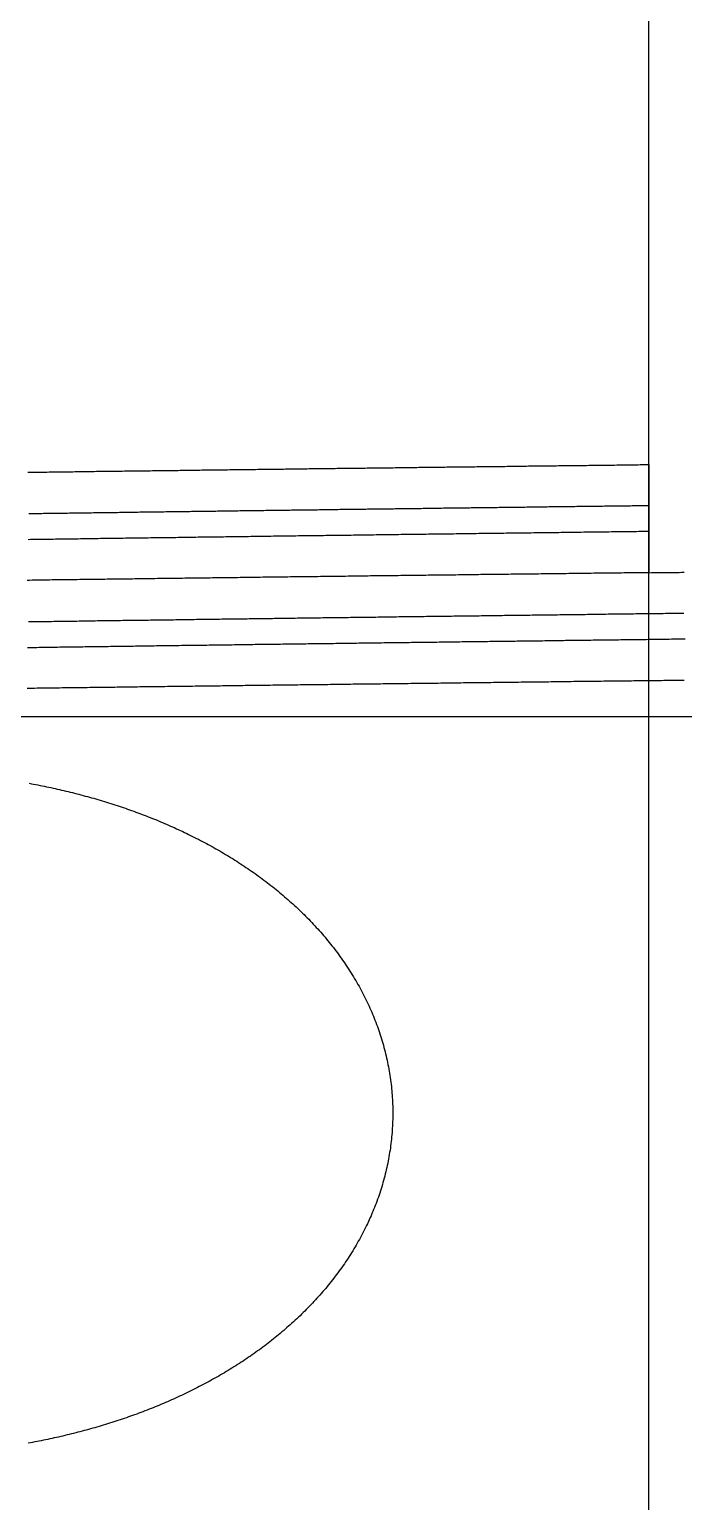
# Model space of a CAD drawing. Header units: millimetres. Extents: x 0 to 3800, y -67 to 2530.
# Drawn here: x 2325.7 to 2335.02, y 826.19 to 847.16 of the extents above; entities that cross this region are included whole.
import ezdxf
from ezdxf.lldxf.tags import DXFTag

# ---------------------------------------------------------------- set-up
doc = ezdxf.new("R2010")
doc.units = ezdxf.units.MM
doc.layers.add('내부선 및 부속', color=4, linetype='Continuous')
doc.layers.add('중심선', color=1, linetype='DASHED')
tags = doc.linetypes.add('DASHDOT', pattern=[70, 31, -13, 13, -13]).pattern_tags.tags
tags[10:11] = [DXFTag(74, 4), DXFTag(75, 0), DXFTag(340, '0'), DXFTag(46, 0.0), DXFTag(50, 0.0), DXFTag(44, 0.0), DXFTag(45, 0.0)]
tags[8:9] = [DXFTag(74, 4), DXFTag(75, 0), DXFTag(340, '0'), DXFTag(46, 0.0), DXFTag(50, 0.0), DXFTag(44, 0.0), DXFTag(45, 0.0)]
tags[6:7] = [DXFTag(74, 4), DXFTag(75, 0), DXFTag(340, '0'), DXFTag(46, 0.0), DXFTag(50, 0.0), DXFTag(44, 0.0), DXFTag(45, 0.0)]
tags[4:5] = [DXFTag(74, 4), DXFTag(75, 0), DXFTag(340, '0'), DXFTag(46, 0.0), DXFTag(50, 0.0), DXFTag(44, 0.0), DXFTag(45, 0.0)]
tags = doc.linetypes.add('DASHED', pattern=[25.72, 12.86, -12.86]).pattern_tags.tags
tags[6:7] = [DXFTag(74, 4), DXFTag(75, 0), DXFTag(340, '0'), DXFTag(46, 0.0), DXFTag(50, 0.0), DXFTag(44, 0.0), DXFTag(45, 0.0)]
tags[4:5] = [DXFTag(74, 4), DXFTag(75, 0), DXFTag(340, '0'), DXFTag(46, 0.0), DXFTag(50, 0.0), DXFTag(44, 0.0), DXFTag(45, 0.0)]

msp = doc.modelspace()

# ---------------------------------------------------------------- linework, layer by layer
at = {"layer": '내부선 및 부속', "linetype": 'Continuous'}
for p, q in [((2334.524, 840.962), (2334.524, 839.422)), ((2355.423, 837.369), (2313.625, 837.369))]:
    msp.add_line(p, q, dxfattribs=at)
at = {"layer": '내부선 및 부속', "linetype": 'Continuous', "flags": 128}
for points in [[(2325.678, 840.853), (2325.709, 840.853), (2325.739, 840.854), (2325.77, 840.854), (2325.8, 840.854), (2325.831, 840.855), (2325.862, 840.855), (2325.892, 840.856), (2325.923, 840.856), (2325.953, 840.856), (2325.984, 840.857), (2326.015, 840.857), (2326.045, 840.858), (2326.076, 840.858), (2326.106, 840.858), (2326.137, 840.859), (2326.168, 840.859), (2326.198, 840.86), (2326.229, 840.86), (2326.229, 840.86), (2326.259, 840.86), (2326.29, 840.861), (2326.321, 840.861), (2326.351, 840.862), (2326.382, 840.862), (2326.413, 840.862), (2326.443, 840.863), (2326.474, 840.863), (2326.504, 840.864), (2326.535, 840.864), (2326.566, 840.864), (2326.596, 840.865), (2326.627, 840.865), (2326.657, 840.866), (2326.688, 840.866), (2326.719, 840.866), (2326.749, 840.867), (2326.78, 840.867), (2326.81, 840.868), (2326.841, 840.868), (2326.872, 840.868), (2326.902, 840.869), (2326.933, 840.869), (2326.963, 840.87), (2326.994, 840.87), (2327.025, 840.87), (2327.055, 840.871), (2327.086, 840.871), (2327.117, 840.872), (2327.147, 840.872), (2327.178, 840.872), (2327.208, 840.873), (2327.239, 840.873), (2327.27, 840.873), (2327.3, 840.874), (2327.331, 840.874), (2327.361, 840.875), (2327.392, 840.875), (2327.423, 840.875), (2327.453, 840.876), (2327.484, 840.876), (2327.514, 840.877), (2327.545, 840.877), (2327.576, 840.877), (2327.606, 840.878), (2327.637, 840.878), (2327.667, 840.879), (2327.698, 840.879), (2327.729, 840.879), (2327.759, 840.88), (2327.79, 840.88), (2327.821, 840.88), (2327.851, 840.881), (2327.882, 840.881), (2327.912, 840.882), (2327.943, 840.882), (2327.974, 840.882), (2328.004, 840.883), (2328.035, 840.883), (2328.065, 840.884), (2328.096, 840.884), (2328.127, 840.884), (2328.157, 840.885), (2328.188, 840.885), (2328.218, 840.885), (2328.249, 840.886), (2328.28, 840.886), (2328.31, 840.887), (2328.341, 840.887), (2328.371, 840.887), (2328.402, 840.888), (2328.433, 840.888), (2328.463, 840.889), (2328.494, 840.889), (2328.524, 840.889), (2328.555, 840.89), (2328.586, 840.89), (2328.616, 840.89), (2328.647, 840.891), (2328.678, 840.891), (2328.708, 840.892), (2328.739, 840.892), (2328.769, 840.892), (2328.8, 840.893), (2328.831, 840.893), (2328.861, 840.894), (2328.892, 840.894), (2328.922, 840.894), (2328.953, 840.895), (2328.984, 840.895), (2329.014, 840.895), (2329.045, 840.896), (2329.075, 840.896), (2329.106, 840.897), (2329.137, 840.897), (2329.167, 840.897), (2329.198, 840.898), (2329.228, 840.898), (2329.259, 840.898), (2329.29, 840.899), (2329.29, 840.899), (2329.32, 840.899), (2329.351, 840.9), (2329.382, 840.9), (2329.412, 840.9), (2329.443, 840.901), (2329.473, 840.901), (2329.504, 840.901), (2329.535, 840.902), (2329.565, 840.902), (2329.596, 840.903), (2329.626, 840.903), (2329.657, 840.903), (2329.688, 840.904), (2329.718, 840.904), (2329.749, 840.904), (2329.779, 840.905), (2329.81, 840.905), (2329.841, 840.906), (2329.871, 840.906), (2329.902, 840.906), (2329.932, 840.907), (2329.963, 840.907), (2329.994, 840.907), (2330.024, 840.908), (2330.055, 840.908), (2330.086, 840.909), (2330.116, 840.909), (2330.147, 840.909), (2330.177, 840.91), (2330.208, 840.91), (2330.239, 840.91), (2330.269, 840.911), (2330.3, 840.911), (2330.33, 840.912), (2330.361, 840.912), (2330.392, 840.912), (2330.422, 840.913), (2330.453, 840.913), (2330.483, 840.913), (2330.514, 840.914), (2330.545, 840.914), (2330.575, 840.915), (2330.606, 840.915), (2330.636, 840.915), (2330.667, 840.916), (2330.698, 840.916), (2330.728, 840.916), (2330.759, 840.917), (2330.79, 840.917), (2330.82, 840.918), (2330.851, 840.918), (2330.881, 840.918), (2330.912, 840.919), (2330.943, 840.919), (2330.973, 840.919), (2331.004, 840.92), (2331.034, 840.92), (2331.065, 840.921), (2331.096, 840.921), (2331.126, 840.921), (2331.157, 840.922), (2331.187, 840.922), (2331.218, 840.922), (2331.249, 840.923), (2331.279, 840.923), (2331.31, 840.923), (2331.34, 840.924), (2331.371, 840.924), (2331.402, 840.925), (2331.432, 840.925), (2331.463, 840.925), (2331.494, 840.926), (2331.524, 840.926), (2331.555, 840.926), (2331.585, 840.927), (2331.616, 840.927), (2331.647, 840.928), (2331.677, 840.928), (2331.708, 840.928), (2331.738, 840.929), (2331.769, 840.929), (2331.8, 840.929), (2331.83, 840.93), (2331.861, 840.93), (2331.891, 840.93), (2331.922, 840.931), (2331.953, 840.931), (2331.983, 840.932), (2332.014, 840.932), (2332.044, 840.932), (2332.075, 840.933), (2332.106, 840.933), (2332.136, 840.933), (2332.167, 840.934), (2332.197, 840.934), (2332.228, 840.935), (2332.259, 840.935), (2332.289, 840.935), (2332.32, 840.936), (2332.351, 840.936), (2332.351, 840.936), (2332.381, 840.936), (2332.412, 840.937), (2332.442, 840.937), (2332.473, 840.937), (2332.504, 840.938), (2332.534, 840.938), (2332.565, 840.939), (2332.595, 840.939), (2332.626, 840.939), (2332.657, 840.94), (2332.687, 840.94), (2332.718, 840.94), (2332.748, 840.941), (2332.779, 840.941), (2332.81, 840.942), (2332.84, 840.942), (2332.871, 840.942), (2332.901, 840.943), (2332.932, 840.943), (2332.963, 840.943), (2332.993, 840.944), (2333.024, 840.944), (2333.055, 840.944), (2333.085, 840.945), (2333.116, 840.945), (2333.146, 840.946), (2333.177, 840.946), (2333.208, 840.946), (2333.238, 840.947), (2333.269, 840.947), (2333.299, 840.947), (2333.33, 840.948), (2333.361, 840.948), (2333.391, 840.948), (2333.422, 840.949), (2333.452, 840.949), (2333.483, 840.95), (2333.514, 840.95), (2333.544, 840.95), (2333.575, 840.951), (2333.605, 840.951), (2333.636, 840.951), (2333.667, 840.952), (2333.697, 840.952), (2333.728, 840.952), (2333.759, 840.953), (2333.789, 840.953), (2333.82, 840.954), (2333.85, 840.954), (2333.881, 840.954), (2333.912, 840.955), (2333.942, 840.955), (2333.973, 840.955), (2334.003, 840.956), (2334.034, 840.956), (2334.065, 840.957), (2334.095, 840.957), (2334.126, 840.957), (2334.156, 840.958), (2334.187, 840.958), (2334.218, 840.958), (2334.248, 840.959), (2334.279, 840.959), (2334.309, 840.959), (2334.34, 840.96), (2334.371, 840.96), (2334.401, 840.961), (2334.432, 840.961), (2334.463, 840.961), (2334.493, 840.962), (2334.524, 840.962), (2334.524, 840.962)], [(2334.524, 840.376), (2334.497, 840.375), (2334.471, 840.375), (2334.445, 840.375), (2334.418, 840.374), (2334.392, 840.374), (2334.366, 840.374), (2334.339, 840.373), (2334.313, 840.373), (2334.286, 840.373), (2334.26, 840.372), (2334.234, 840.372), (2334.207, 840.372), (2334.181, 840.371), (2334.155, 840.371), (2334.128, 840.371), (2334.102, 840.37), (2334.076, 840.37), (2334.049, 840.37), (2334.023, 840.369), (2333.997, 840.369), (2333.97, 840.369), (2333.944, 840.368), (2333.917, 840.368), (2333.891, 840.368), (2333.865, 840.367), (2333.838, 840.367), (2333.812, 840.367), (2333.786, 840.366), (2333.759, 840.366), (2333.733, 840.366), (2333.707, 840.365), (2333.68, 840.365), (2333.654, 840.365), (2333.627, 840.364), (2333.601, 840.364), (2333.575, 840.364), (2333.548, 840.363), (2333.522, 840.363), (2333.496, 840.363), (2333.469, 840.362), (2333.443, 840.362), (2333.417, 840.362), (2333.39, 840.361), (2333.364, 840.361), (2333.338, 840.361), (2333.311, 840.36), (2333.285, 840.36), (2333.258, 840.36), (2333.232, 840.359), (2333.206, 840.359), (2333.179, 840.359), (2333.153, 840.358), (2333.127, 840.358), (2333.1, 840.358), (2333.074, 840.357), (2333.048, 840.357), (2333.021, 840.357), (2332.995, 840.356), (2332.968, 840.356), (2332.942, 840.356), (2332.916, 840.355), (2332.889, 840.355), (2332.863, 840.355), (2332.837, 840.354), (2332.81, 840.354), (2332.784, 840.354), (2332.758, 840.353), (2332.731, 840.353), (2332.705, 840.353), (2332.679, 840.352), (2332.652, 840.352), (2332.626, 840.352), (2332.599, 840.351), (2332.573, 840.351), (2332.547, 840.351), (2332.52, 840.35), (2332.494, 840.35), (2332.468, 840.35), (2332.441, 840.349), (2332.415, 840.349), (2332.389, 840.349), (2332.362, 840.348), (2332.336, 840.348), (2332.309, 840.348), (2332.283, 840.347), (2332.257, 840.347), (2332.23, 840.347), (2332.204, 840.346), (2332.178, 840.346), (2332.151, 840.346), (2332.125, 840.345), (2332.099, 840.345), (2332.072, 840.345), (2332.046, 840.344), (2332.02, 840.344), (2331.993, 840.344), (2331.967, 840.343), (2331.94, 840.343), (2331.914, 840.343), (2331.888, 840.342), (2331.888, 840.342), (2331.861, 840.342), (2331.835, 840.342), (2331.809, 840.341), (2331.782, 840.341), (2331.756, 840.341), (2331.73, 840.34), (2331.703, 840.34), (2331.677, 840.34), (2331.65, 840.339), (2331.624, 840.339), (2331.598, 840.339), (2331.571, 840.338), (2331.545, 840.338), (2331.519, 840.338), (2331.492, 840.337), (2331.466, 840.337), (2331.44, 840.337), (2331.413, 840.336), (2331.387, 840.336), (2331.361, 840.335), (2331.334, 840.335), (2331.308, 840.335), (2331.281, 840.334), (2331.255, 840.334), (2331.229, 840.334), (2331.202, 840.333), (2331.176, 840.333), (2331.15, 840.333), (2331.123, 840.332), (2331.097, 840.332), (2331.071, 840.332), (2331.044, 840.331), (2331.018, 840.331), (2330.991, 840.331), (2330.965, 840.33), (2330.939, 840.33), (2330.912, 840.33), (2330.886, 840.329), (2330.86, 840.329), (2330.833, 840.329), (2330.807, 840.328), (2330.781, 840.328), (2330.754, 840.328), (2330.728, 840.327), (2330.702, 840.327), (2330.675, 840.327), (2330.649, 840.326), (2330.622, 840.326), (2330.596, 840.326), (2330.57, 840.325), (2330.543, 840.325), (2330.517, 840.325), (2330.491, 840.324), (2330.464, 840.324), (2330.438, 840.324), (2330.412, 840.323), (2330.385, 840.323), (2330.359, 840.323), (2330.332, 840.322), (2330.306, 840.322), (2330.28, 840.322), (2330.253, 840.321), (2330.227, 840.321), (2330.201, 840.321), (2330.174, 840.32), (2330.148, 840.32), (2330.122, 840.32), (2330.095, 840.319), (2330.069, 840.319), (2330.042, 840.318), (2330.016, 840.318), (2329.99, 840.318), (2329.963, 840.317), (2329.937, 840.317), (2329.911, 840.317), (2329.884, 840.316), (2329.858, 840.316), (2329.832, 840.316), (2329.805, 840.315), (2329.779, 840.315), (2329.753, 840.315), (2329.726, 840.314), (2329.7, 840.314), (2329.673, 840.314), (2329.647, 840.313), (2329.621, 840.313), (2329.594, 840.313), (2329.568, 840.312), (2329.542, 840.312), (2329.515, 840.312), (2329.489, 840.311), (2329.463, 840.311), (2329.436, 840.311), (2329.41, 840.31), (2329.383, 840.31), (2329.357, 840.31), (2329.331, 840.309), (2329.304, 840.309), (2329.278, 840.308), (2329.252, 840.308), (2329.252, 840.308), (2329.225, 840.308), (2329.199, 840.307), (2329.173, 840.307), (2329.146, 840.307), (2329.12, 840.306), (2329.094, 840.306), (2329.067, 840.306), (2329.041, 840.305), (2329.014, 840.305), (2328.988, 840.305), (2328.962, 840.304), (2328.935, 840.304), (2328.909, 840.304), (2328.883, 840.303), (2328.856, 840.303), (2328.83, 840.303), (2328.804, 840.302), (2328.777, 840.302), (2328.751, 840.302), (2328.724, 840.301), (2328.698, 840.301), (2328.672, 840.3), (2328.645, 840.3), (2328.619, 840.3), (2328.593, 840.299), (2328.566, 840.299), (2328.54, 840.299), (2328.514, 840.298), (2328.487, 840.298), (2328.461, 840.298), (2328.435, 840.297), (2328.408, 840.297), (2328.382, 840.297), (2328.355, 840.296), (2328.329, 840.296), (2328.303, 840.296), (2328.276, 840.295), (2328.25, 840.295), (2328.224, 840.294), (2328.197, 840.294), (2328.171, 840.294), (2328.145, 840.293), (2328.118, 840.293), (2328.092, 840.293), (2328.065, 840.292), (2328.039, 840.292), (2328.013, 840.292), (2327.986, 840.291), (2327.96, 840.291), (2327.934, 840.291), (2327.907, 840.29), (2327.881, 840.29), (2327.855, 840.29), (2327.828, 840.289), (2327.802, 840.289), (2327.776, 840.288), (2327.749, 840.288), (2327.723, 840.288), (2327.696, 840.287), (2327.67, 840.287), (2327.644, 840.287), (2327.617, 840.286), (2327.591, 840.286), (2327.565, 840.286), (2327.538, 840.285), (2327.512, 840.285), (2327.486, 840.285), (2327.459, 840.284), (2327.433, 840.284), (2327.406, 840.283), (2327.38, 840.283), (2327.354, 840.283), (2327.327, 840.282), (2327.301, 840.282), (2327.275, 840.282), (2327.248, 840.281), (2327.222, 840.281), (2327.196, 840.281), (2327.169, 840.28), (2327.143, 840.28), (2327.117, 840.279), (2327.09, 840.279), (2327.064, 840.279), (2327.037, 840.278), (2327.011, 840.278), (2326.985, 840.278), (2326.958, 840.277), (2326.932, 840.277), (2326.906, 840.277), (2326.879, 840.276), (2326.853, 840.276), (2326.827, 840.276), (2326.8, 840.275), (2326.774, 840.275), (2326.747, 840.274), (2326.721, 840.274), (2326.695, 840.274), (2326.668, 840.273), (2326.642, 840.273), (2326.616, 840.273), (2326.616, 840.273), (2326.589, 840.272), (2326.563, 840.272), (2326.537, 840.271), (2326.51, 840.271), (2326.484, 840.271), (2326.458, 840.27), (2326.431, 840.27), (2326.405, 840.27), (2326.378, 840.269), (2326.352, 840.269), (2326.326, 840.269), (2326.299, 840.268), (2326.273, 840.268), (2326.247, 840.267), (2326.22, 840.267), (2326.194, 840.267), (2326.168, 840.266), (2326.141, 840.266), (2326.115, 840.266), (2326.089, 840.265), (2326.062, 840.265), (2326.036, 840.264), (2326.009, 840.264), (2325.983, 840.264), (2325.957, 840.263), (2325.93, 840.263), (2325.904, 840.263), (2325.878, 840.262), (2325.851, 840.262), (2325.825, 840.262), (2325.799, 840.261), (2325.772, 840.261), (2325.746, 840.26), (2325.719, 840.26), (2325.693, 840.26)], [(2334.524, 840.008), (2334.488, 840.008), (2334.452, 840.008), (2334.417, 840.007), (2334.381, 840.007), (2334.345, 840.006), (2334.31, 840.006), (2334.274, 840.005), (2334.239, 840.005), (2334.203, 840.004), (2334.167, 840.004), (2334.132, 840.003), (2334.096, 840.003), (2334.06, 840.003), (2334.025, 840.002), (2333.989, 840.002), (2333.953, 840.001), (2333.918, 840.001), (2333.882, 840), (2333.846, 840), (2333.811, 839.999), (2333.775, 839.999), (2333.739, 839.999), (2333.704, 839.998), (2333.668, 839.998), (2333.633, 839.997), (2333.597, 839.997), (2333.561, 839.996), (2333.526, 839.996), (2333.49, 839.995), (2333.454, 839.995), (2333.419, 839.994), (2333.383, 839.994), (2333.347, 839.994), (2333.312, 839.993), (2333.276, 839.993), (2333.24, 839.992), (2333.205, 839.992), (2333.169, 839.991), (2333.133, 839.991), (2333.098, 839.99), (2333.062, 839.99), (2333.027, 839.989), (2332.991, 839.989), (2332.955, 839.989), (2332.92, 839.988), (2332.884, 839.988), (2332.848, 839.987), (2332.813, 839.987), (2332.777, 839.986), (2332.741, 839.986), (2332.706, 839.985), (2332.67, 839.985), (2332.634, 839.984), (2332.599, 839.984), (2332.563, 839.984), (2332.527, 839.983), (2332.492, 839.983), (2332.456, 839.982), (2332.42, 839.982), (2332.385, 839.981), (2332.349, 839.981), (2332.314, 839.98), (2332.278, 839.98), (2332.242, 839.98), (2332.207, 839.979), (2332.171, 839.979), (2332.135, 839.978), (2332.1, 839.978), (2332.064, 839.977), (2332.028, 839.977), (2331.993, 839.976), (2331.957, 839.976), (2331.921, 839.975), (2331.886, 839.975), (2331.85, 839.974), (2331.814, 839.974), (2331.779, 839.974), (2331.743, 839.973), (2331.708, 839.973), (2331.672, 839.972), (2331.636, 839.972), (2331.601, 839.971), (2331.565, 839.971), (2331.529, 839.97), (2331.494, 839.97), (2331.458, 839.969), (2331.422, 839.969), (2331.387, 839.969), (2331.351, 839.968), (2331.315, 839.968), (2331.28, 839.967), (2331.244, 839.967), (2331.208, 839.966), (2331.173, 839.966), (2331.137, 839.965), (2331.101, 839.965), (2331.066, 839.964), (2331.03, 839.964), (2330.995, 839.964), (2330.959, 839.963), (2330.959, 839.963), (2330.923, 839.963), (2330.888, 839.962), (2330.852, 839.962), (2330.816, 839.961), (2330.781, 839.961), (2330.745, 839.96), (2330.709, 839.96), (2330.674, 839.959), (2330.638, 839.959), (2330.602, 839.958), (2330.567, 839.958), (2330.531, 839.958), (2330.495, 839.957), (2330.46, 839.957), (2330.424, 839.956), (2330.389, 839.956), (2330.353, 839.955), (2330.317, 839.955), (2330.282, 839.954), (2330.246, 839.954), (2330.21, 839.953), (2330.175, 839.953), (2330.139, 839.952), (2330.103, 839.952), (2330.068, 839.952), (2330.032, 839.951), (2329.996, 839.951), (2329.961, 839.95), (2329.925, 839.95), (2329.889, 839.949), (2329.854, 839.949), (2329.818, 839.948), (2329.783, 839.948), (2329.747, 839.947), (2329.711, 839.947), (2329.676, 839.946), (2329.64, 839.946), (2329.604, 839.945), (2329.569, 839.945), (2329.533, 839.945), (2329.497, 839.944), (2329.462, 839.944), (2329.426, 839.943), (2329.39, 839.943), (2329.355, 839.942), (2329.319, 839.942), (2329.283, 839.941), (2329.248, 839.941), (2329.212, 839.94), (2329.176, 839.94), (2329.141, 839.939), (2329.105, 839.939), (2329.07, 839.938), (2329.034, 839.938), (2328.998, 839.938), (2328.963, 839.937), (2328.927, 839.937), (2328.891, 839.936), (2328.856, 839.936), (2328.82, 839.935), (2328.784, 839.935), (2328.749, 839.934), (2328.713, 839.934), (2328.677, 839.933), (2328.642, 839.933), (2328.606, 839.932), (2328.57, 839.932), (2328.535, 839.931), (2328.499, 839.931), (2328.464, 839.93), (2328.428, 839.93), (2328.392, 839.929), (2328.357, 839.929), (2328.321, 839.929), (2328.285, 839.928), (2328.25, 839.928), (2328.214, 839.927), (2328.178, 839.927), (2328.143, 839.926), (2328.107, 839.926), (2328.071, 839.925), (2328.036, 839.925), (2328, 839.924), (2327.964, 839.924), (2327.929, 839.923), (2327.893, 839.923), (2327.858, 839.922), (2327.822, 839.922), (2327.786, 839.921), (2327.751, 839.921), (2327.715, 839.92), (2327.679, 839.92), (2327.644, 839.919), (2327.608, 839.919), (2327.572, 839.918), (2327.537, 839.918), (2327.501, 839.917), (2327.465, 839.917), (2327.43, 839.917), (2327.394, 839.916), (2327.394, 839.916), (2327.358, 839.916), (2327.323, 839.915), (2327.287, 839.915), (2327.251, 839.914), (2327.216, 839.914), (2327.18, 839.913), (2327.145, 839.913), (2327.109, 839.912), (2327.073, 839.912), (2327.038, 839.911), (2327.002, 839.911), (2326.966, 839.91), (2326.931, 839.91), (2326.895, 839.909), (2326.859, 839.909), (2326.824, 839.908), (2326.788, 839.908), (2326.752, 839.907), (2326.717, 839.907), (2326.681, 839.906), (2326.645, 839.906), (2326.61, 839.905), (2326.574, 839.905), (2326.539, 839.904), (2326.503, 839.904), (2326.467, 839.903), (2326.432, 839.903), (2326.396, 839.902), (2326.36, 839.902), (2326.325, 839.901), (2326.289, 839.901), (2326.253, 839.9), (2326.218, 839.9), (2326.182, 839.899), (2326.146, 839.899), (2326.111, 839.898), (2326.075, 839.898), (2326.039, 839.897), (2326.004, 839.897), (2325.968, 839.896), (2325.933, 839.896), (2325.897, 839.895), (2325.861, 839.895), (2325.826, 839.894), (2325.79, 839.894), (2325.754, 839.893), (2325.719, 839.893), (2325.683, 839.892)], [(2334.524, 839.422), (2334.488, 839.422), (2334.452, 839.421), (2334.417, 839.421), (2334.381, 839.42), (2334.345, 839.42), (2334.31, 839.42), (2334.274, 839.419), (2334.238, 839.419), (2334.202, 839.418), (2334.167, 839.418), (2334.131, 839.417), (2334.095, 839.417), (2334.06, 839.417), (2334.024, 839.416), (2333.988, 839.416), (2333.952, 839.415), (2333.917, 839.415), (2333.881, 839.415), (2333.845, 839.414), (2333.81, 839.414), (2333.774, 839.413), (2333.738, 839.413), (2333.703, 839.412), (2333.667, 839.412), (2333.631, 839.412), (2333.595, 839.411), (2333.56, 839.411), (2333.524, 839.41), (2333.488, 839.41), (2333.453, 839.409), (2333.417, 839.409), (2333.381, 839.409), (2333.346, 839.408), (2333.31, 839.408), (2333.274, 839.407), (2333.238, 839.407), (2333.203, 839.406), (2333.167, 839.406), (2333.131, 839.406), (2333.096, 839.405), (2333.06, 839.405), (2333.024, 839.404), (2332.988, 839.404), (2332.953, 839.403), (2332.917, 839.403), (2332.881, 839.403), (2332.846, 839.402), (2332.81, 839.402), (2332.774, 839.401), (2332.739, 839.401), (2332.703, 839.4), (2332.667, 839.4), (2332.631, 839.4), (2332.596, 839.399), (2332.56, 839.399), (2332.524, 839.398), (2332.489, 839.398), (2332.453, 839.397), (2332.417, 839.397), (2332.381, 839.397), (2332.346, 839.396), (2332.31, 839.396), (2332.274, 839.395), (2332.239, 839.395), (2332.203, 839.394), (2332.167, 839.394), (2332.132, 839.394), (2332.096, 839.393), (2332.06, 839.393), (2332.024, 839.392), (2331.989, 839.392), (2331.953, 839.391), (2331.917, 839.391), (2331.882, 839.391), (2331.846, 839.39), (2331.81, 839.39), (2331.775, 839.389), (2331.739, 839.389), (2331.703, 839.388), (2331.667, 839.388), (2331.632, 839.388), (2331.596, 839.387), (2331.56, 839.387), (2331.525, 839.386), (2331.489, 839.386), (2331.453, 839.385), (2331.417, 839.385), (2331.382, 839.385), (2331.346, 839.384), (2331.31, 839.384), (2331.275, 839.383), (2331.239, 839.383), (2331.203, 839.382), (2331.168, 839.382), (2331.132, 839.382), (2331.096, 839.381), (2331.06, 839.381), (2331.025, 839.38), (2330.989, 839.38), (2330.953, 839.379), (2330.953, 839.379), (2330.918, 839.379), (2330.882, 839.378), (2330.846, 839.378), (2330.811, 839.378), (2330.775, 839.377), (2330.739, 839.377), (2330.703, 839.376), (2330.668, 839.376), (2330.632, 839.375), (2330.596, 839.375), (2330.561, 839.375), (2330.525, 839.374), (2330.489, 839.374), (2330.453, 839.373), (2330.418, 839.373), (2330.382, 839.372), (2330.346, 839.372), (2330.311, 839.372), (2330.275, 839.371), (2330.239, 839.371), (2330.204, 839.37), (2330.168, 839.37), (2330.132, 839.369), (2330.096, 839.369), (2330.061, 839.368), (2330.025, 839.368), (2329.989, 839.368), (2329.954, 839.367), (2329.918, 839.367), (2329.882, 839.366), (2329.846, 839.366), (2329.811, 839.365), (2329.775, 839.365), (2329.739, 839.365), (2329.704, 839.364), (2329.668, 839.364), (2329.632, 839.363), (2329.597, 839.363), (2329.561, 839.362), (2329.525, 839.362), (2329.489, 839.361), (2329.454, 839.361), (2329.418, 839.361), (2329.382, 839.36), (2329.347, 839.36), (2329.311, 839.359), (2329.275, 839.359), (2329.24, 839.358), (2329.204, 839.358), (2329.168, 839.358), (2329.132, 839.357), (2329.097, 839.357), (2329.061, 839.356), (2329.025, 839.356), (2328.99, 839.355), (2328.954, 839.355), (2328.918, 839.354), (2328.882, 839.354), (2328.847, 839.354), (2328.811, 839.353), (2328.775, 839.353), (2328.74, 839.352), (2328.704, 839.352), (2328.668, 839.351), (2328.633, 839.351), (2328.597, 839.35), (2328.561, 839.35), (2328.525, 839.35), (2328.49, 839.349), (2328.454, 839.349), (2328.418, 839.348), (2328.383, 839.348), (2328.347, 839.347), (2328.311, 839.347), (2328.276, 839.346), (2328.24, 839.346), (2328.204, 839.346), (2328.168, 839.345), (2328.133, 839.345), (2328.097, 839.344), (2328.061, 839.344), (2328.026, 839.343), (2327.99, 839.343), (2327.954, 839.342), (2327.918, 839.342), (2327.883, 839.341), (2327.847, 839.341), (2327.811, 839.341), (2327.776, 839.34), (2327.74, 839.34), (2327.704, 839.339), (2327.669, 839.339), (2327.633, 839.338), (2327.597, 839.338), (2327.561, 839.337), (2327.526, 839.337), (2327.49, 839.336), (2327.454, 839.336), (2327.419, 839.336), (2327.383, 839.335), (2327.383, 839.335), (2327.347, 839.335), (2327.312, 839.334), (2327.276, 839.334), (2327.24, 839.333), (2327.204, 839.333), (2327.169, 839.332), (2327.133, 839.332), (2327.097, 839.331), (2327.062, 839.331), (2327.026, 839.331), (2326.99, 839.33), (2326.954, 839.33), (2326.919, 839.329), (2326.883, 839.329), (2326.847, 839.328), (2326.812, 839.328), (2326.776, 839.327), (2326.74, 839.327), (2326.705, 839.326), (2326.669, 839.326), (2326.633, 839.326), (2326.597, 839.325), (2326.562, 839.325), (2326.526, 839.324), (2326.49, 839.324), (2326.455, 839.323), (2326.419, 839.323), (2326.383, 839.322), (2326.348, 839.322), (2326.312, 839.321), (2326.276, 839.321), (2326.24, 839.32), (2326.205, 839.32), (2326.169, 839.319), (2326.133, 839.319), (2326.098, 839.319), (2326.062, 839.318), (2326.026, 839.318), (2325.99, 839.317), (2325.955, 839.317), (2325.919, 839.316), (2325.883, 839.316), (2325.848, 839.315), (2325.812, 839.315), (2325.776, 839.314), (2325.741, 839.314), (2325.705, 839.313), (2325.669, 839.313)], [(2334.524, 839.422), (2334.559, 839.423), (2334.595, 839.423), (2334.631, 839.423), (2334.667, 839.424), (2334.702, 839.424), (2334.738, 839.425), (2334.774, 839.425), (2334.809, 839.426), (2334.845, 839.426), (2334.881, 839.426), (2334.916, 839.427), (2334.952, 839.427), (2334.988, 839.428), (2335.024, 839.428)], [(2335.022, 838.842), (2334.99, 838.842), (2334.957, 838.841), (2334.924, 838.841), (2334.891, 838.841), (2334.859, 838.84), (2334.826, 838.84), (2334.793, 838.839), (2334.76, 838.839), (2334.728, 838.838), (2334.695, 838.838), (2334.662, 838.838), (2334.629, 838.837), (2334.597, 838.837), (2334.564, 838.836), (2334.531, 838.836), (2334.498, 838.836), (2334.466, 838.835), (2334.433, 838.835), (2334.4, 838.834), (2334.367, 838.834), (2334.335, 838.834), (2334.302, 838.833), (2334.269, 838.833), (2334.237, 838.832), (2334.237, 838.832), (2334.204, 838.832), (2334.171, 838.831), (2334.138, 838.831), (2334.106, 838.831), (2334.073, 838.83), (2334.04, 838.83), (2334.007, 838.829), (2333.975, 838.829), (2333.942, 838.829), (2333.909, 838.828), (2333.876, 838.828), (2333.844, 838.827), (2333.811, 838.827), (2333.778, 838.826), (2333.745, 838.826), (2333.713, 838.826), (2333.68, 838.825), (2333.647, 838.825), (2333.614, 838.824), (2333.582, 838.824), (2333.549, 838.824), (2333.516, 838.823), (2333.483, 838.823), (2333.451, 838.822), (2333.418, 838.822), (2333.385, 838.821), (2333.353, 838.821), (2333.32, 838.821), (2333.287, 838.82), (2333.254, 838.82), (2333.222, 838.819), (2333.189, 838.819), (2333.156, 838.819), (2333.123, 838.818), (2333.091, 838.818), (2333.058, 838.817), (2333.025, 838.817), (2332.992, 838.816), (2332.96, 838.816), (2332.927, 838.816), (2332.894, 838.815), (2332.861, 838.815), (2332.829, 838.814), (2332.796, 838.814), (2332.763, 838.814), (2332.73, 838.813), (2332.698, 838.813), (2332.665, 838.812), (2332.632, 838.812), (2332.599, 838.812), (2332.567, 838.811), (2332.534, 838.811), (2332.501, 838.81), (2332.469, 838.81), (2332.436, 838.809), (2332.403, 838.809), (2332.37, 838.809), (2332.338, 838.808), (2332.305, 838.808), (2332.272, 838.807), (2332.239, 838.807), (2332.207, 838.806), (2332.174, 838.806), (2332.141, 838.806), (2332.108, 838.805), (2332.076, 838.805), (2332.043, 838.804), (2332.01, 838.804), (2331.977, 838.804), (2331.945, 838.803), (2331.912, 838.803), (2331.879, 838.802), (2331.846, 838.802), (2331.814, 838.801), (2331.781, 838.801), (2331.748, 838.801), (2331.715, 838.8), (2331.683, 838.8), (2331.65, 838.799), (2331.617, 838.799), (2331.585, 838.799), (2331.552, 838.798), (2331.519, 838.798), (2331.486, 838.797), (2331.454, 838.797), (2331.421, 838.796), (2331.388, 838.796), (2331.355, 838.796), (2331.323, 838.795), (2331.29, 838.795), (2331.257, 838.794), (2331.224, 838.794), (2331.192, 838.794), (2331.159, 838.793), (2331.126, 838.793), (2331.093, 838.792), (2331.061, 838.792), (2331.028, 838.791), (2330.995, 838.791), (2330.962, 838.791), (2330.962, 838.791), (2330.93, 838.79), (2330.897, 838.79), (2330.864, 838.789), (2330.832, 838.789), (2330.799, 838.788), (2330.766, 838.788), (2330.733, 838.788), (2330.701, 838.787), (2330.668, 838.787), (2330.635, 838.786), (2330.602, 838.786), (2330.57, 838.785), (2330.537, 838.785), (2330.504, 838.785), (2330.471, 838.784), (2330.439, 838.784), (2330.406, 838.783), (2330.373, 838.783), (2330.34, 838.783), (2330.308, 838.782), (2330.275, 838.782), (2330.242, 838.781), (2330.209, 838.781), (2330.177, 838.78), (2330.144, 838.78), (2330.111, 838.78), (2330.078, 838.779), (2330.046, 838.779), (2330.013, 838.778), (2329.98, 838.778), (2329.948, 838.777), (2329.915, 838.777), (2329.882, 838.777), (2329.849, 838.776), (2329.817, 838.776), (2329.784, 838.775), (2329.751, 838.775), (2329.718, 838.774), (2329.686, 838.774), (2329.653, 838.774), (2329.62, 838.773), (2329.587, 838.773), (2329.555, 838.772), (2329.522, 838.772), (2329.489, 838.771), (2329.456, 838.771), (2329.424, 838.771), (2329.391, 838.77), (2329.358, 838.77), (2329.325, 838.769), (2329.293, 838.769), (2329.26, 838.768), (2329.227, 838.768), (2329.194, 838.768), (2329.162, 838.767), (2329.129, 838.767), (2329.096, 838.766), (2329.064, 838.766), (2329.031, 838.765), (2328.998, 838.765), (2328.965, 838.765), (2328.933, 838.764), (2328.9, 838.764), (2328.867, 838.763), (2328.834, 838.763), (2328.802, 838.762), (2328.769, 838.762), (2328.736, 838.761), (2328.703, 838.761), (2328.671, 838.761), (2328.638, 838.76), (2328.605, 838.76), (2328.572, 838.759), (2328.54, 838.759), (2328.507, 838.758), (2328.474, 838.758), (2328.441, 838.758), (2328.409, 838.757), (2328.376, 838.757), (2328.343, 838.756), (2328.311, 838.756), (2328.278, 838.755), (2328.245, 838.755), (2328.212, 838.755), (2328.18, 838.754), (2328.147, 838.754), (2328.114, 838.753), (2328.081, 838.753), (2328.049, 838.752), (2328.016, 838.752), (2327.983, 838.751), (2327.95, 838.751), (2327.918, 838.751), (2327.885, 838.75), (2327.852, 838.75), (2327.819, 838.749), (2327.787, 838.749), (2327.754, 838.748), (2327.721, 838.748), (2327.688, 838.747), (2327.688, 838.747), (2327.656, 838.747), (2327.623, 838.747), (2327.59, 838.746), (2327.557, 838.746), (2327.525, 838.745), (2327.492, 838.745), (2327.459, 838.744), (2327.427, 838.744), (2327.394, 838.743), (2327.361, 838.743), (2327.328, 838.743), (2327.296, 838.742), (2327.263, 838.742), (2327.23, 838.741), (2327.197, 838.741), (2327.165, 838.74), (2327.132, 838.74), (2327.099, 838.739), (2327.066, 838.739), (2327.034, 838.739), (2327.001, 838.738), (2326.968, 838.738), (2326.935, 838.737), (2326.903, 838.737), (2326.87, 838.736), (2326.837, 838.736), (2326.804, 838.735), (2326.772, 838.735), (2326.739, 838.734), (2326.706, 838.734), (2326.674, 838.734), (2326.641, 838.733), (2326.608, 838.733), (2326.575, 838.732), (2326.543, 838.732), (2326.51, 838.731), (2326.477, 838.731), (2326.444, 838.73), (2326.412, 838.73), (2326.379, 838.729), (2326.346, 838.729), (2326.313, 838.729), (2326.281, 838.728), (2326.248, 838.728), (2326.215, 838.727), (2326.182, 838.727), (2326.15, 838.726), (2326.117, 838.726), (2326.084, 838.725), (2326.051, 838.725), (2326.019, 838.724), (2325.986, 838.724), (2325.953, 838.724), (2325.92, 838.723), (2325.888, 838.723), (2325.855, 838.722), (2325.822, 838.722), (2325.79, 838.721), (2325.757, 838.721), (2325.724, 838.72), (2325.691, 838.72)], [(2335.04, 838.475), (2335.007, 838.475), (2334.975, 838.474), (2334.942, 838.474), (2334.909, 838.474), (2334.876, 838.473), (2334.844, 838.473), (2334.811, 838.472), (2334.778, 838.472), (2334.745, 838.471), (2334.713, 838.471), (2334.68, 838.471), (2334.647, 838.47), (2334.614, 838.47), (2334.582, 838.469), (2334.549, 838.469), (2334.516, 838.469), (2334.484, 838.468), (2334.451, 838.468), (2334.418, 838.467), (2334.385, 838.467), (2334.353, 838.466), (2334.32, 838.466), (2334.287, 838.466), (2334.254, 838.465), (2334.254, 838.465), (2334.222, 838.465), (2334.189, 838.464), (2334.156, 838.464), (2334.123, 838.464), (2334.091, 838.463), (2334.058, 838.463), (2334.025, 838.462), (2333.992, 838.462), (2333.96, 838.461), (2333.927, 838.461), (2333.894, 838.461), (2333.861, 838.46), (2333.829, 838.46), (2333.796, 838.459), (2333.763, 838.459), (2333.73, 838.459), (2333.698, 838.458), (2333.665, 838.458), (2333.632, 838.457), (2333.6, 838.457), (2333.567, 838.457), (2333.534, 838.456), (2333.501, 838.456), (2333.469, 838.455), (2333.436, 838.455), (2333.403, 838.454), (2333.37, 838.454), (2333.338, 838.454), (2333.305, 838.453), (2333.272, 838.453), (2333.239, 838.452), (2333.207, 838.452), (2333.174, 838.452), (2333.141, 838.451), (2333.108, 838.451), (2333.076, 838.45), (2333.043, 838.45), (2333.01, 838.449), (2332.977, 838.449), (2332.945, 838.449), (2332.912, 838.448), (2332.879, 838.448), (2332.846, 838.447), (2332.814, 838.447), (2332.781, 838.447), (2332.748, 838.446), (2332.716, 838.446), (2332.683, 838.445), (2332.65, 838.445), (2332.617, 838.444), (2332.585, 838.444), (2332.552, 838.444), (2332.519, 838.443), (2332.486, 838.443), (2332.454, 838.442), (2332.421, 838.442), (2332.388, 838.442), (2332.355, 838.441), (2332.323, 838.441), (2332.29, 838.44), (2332.257, 838.44), (2332.224, 838.439), (2332.192, 838.439), (2332.159, 838.439), (2332.126, 838.438), (2332.093, 838.438), (2332.061, 838.437), (2332.028, 838.437), (2331.995, 838.437), (2331.962, 838.436), (2331.93, 838.436), (2331.897, 838.435), (2331.864, 838.435), (2331.832, 838.434), (2331.799, 838.434), (2331.766, 838.434), (2331.733, 838.433), (2331.701, 838.433), (2331.668, 838.432), (2331.635, 838.432), (2331.602, 838.432), (2331.57, 838.431), (2331.537, 838.431), (2331.504, 838.43), (2331.471, 838.43), (2331.439, 838.429), (2331.406, 838.429), (2331.373, 838.429), (2331.34, 838.428), (2331.308, 838.428), (2331.275, 838.427), (2331.242, 838.427), (2331.209, 838.426), (2331.177, 838.426), (2331.144, 838.426), (2331.111, 838.425), (2331.079, 838.425), (2331.046, 838.424), (2331.013, 838.424), (2330.98, 838.424), (2330.98, 838.424), (2330.948, 838.423), (2330.915, 838.423), (2330.882, 838.422), (2330.849, 838.422), (2330.817, 838.421), (2330.784, 838.421), (2330.751, 838.421), (2330.718, 838.42), (2330.686, 838.42), (2330.653, 838.419), (2330.62, 838.419), (2330.587, 838.418), (2330.555, 838.418), (2330.522, 838.418), (2330.489, 838.417), (2330.456, 838.417), (2330.424, 838.416), (2330.391, 838.416), (2330.358, 838.415), (2330.325, 838.415), (2330.293, 838.415), (2330.26, 838.414), (2330.227, 838.414), (2330.195, 838.413), (2330.162, 838.413), (2330.129, 838.413), (2330.096, 838.412), (2330.064, 838.412), (2330.031, 838.411), (2329.998, 838.411), (2329.965, 838.41), (2329.933, 838.41), (2329.9, 838.41), (2329.867, 838.409), (2329.834, 838.409), (2329.802, 838.408), (2329.769, 838.408), (2329.736, 838.407), (2329.703, 838.407), (2329.671, 838.407), (2329.638, 838.406), (2329.605, 838.406), (2329.572, 838.405), (2329.54, 838.405), (2329.507, 838.404), (2329.474, 838.404), (2329.441, 838.404), (2329.409, 838.403), (2329.376, 838.403), (2329.343, 838.402), (2329.311, 838.402), (2329.278, 838.401), (2329.245, 838.401), (2329.212, 838.401), (2329.18, 838.4), (2329.147, 838.4), (2329.114, 838.399), (2329.081, 838.399), (2329.049, 838.398), (2329.016, 838.398), (2328.983, 838.397), (2328.95, 838.397), (2328.918, 838.397), (2328.885, 838.396), (2328.852, 838.396), (2328.819, 838.395), (2328.787, 838.395), (2328.754, 838.394), (2328.721, 838.394), (2328.688, 838.394), (2328.656, 838.393), (2328.623, 838.393), (2328.59, 838.392), (2328.557, 838.392), (2328.525, 838.391), (2328.492, 838.391), (2328.459, 838.391), (2328.427, 838.39), (2328.394, 838.39), (2328.361, 838.389), (2328.328, 838.389), (2328.296, 838.388), (2328.263, 838.388), (2328.23, 838.387), (2328.197, 838.387), (2328.165, 838.387), (2328.132, 838.386), (2328.099, 838.386), (2328.066, 838.385), (2328.034, 838.385), (2328.001, 838.384), (2327.968, 838.384), (2327.935, 838.384), (2327.903, 838.383), (2327.87, 838.383), (2327.837, 838.382), (2327.804, 838.382), (2327.772, 838.381), (2327.739, 838.381), (2327.706, 838.38), (2327.706, 838.38), (2327.674, 838.38), (2327.641, 838.38), (2327.608, 838.379), (2327.575, 838.379), (2327.543, 838.378), (2327.51, 838.378), (2327.477, 838.377), (2327.444, 838.377), (2327.412, 838.376), (2327.379, 838.376), (2327.346, 838.376), (2327.313, 838.375), (2327.281, 838.375), (2327.248, 838.374), (2327.215, 838.374), (2327.182, 838.373), (2327.15, 838.373), (2327.117, 838.372), (2327.084, 838.372), (2327.051, 838.372), (2327.019, 838.371), (2326.986, 838.371), (2326.953, 838.37), (2326.92, 838.37), (2326.888, 838.369), (2326.855, 838.369), (2326.822, 838.368), (2326.79, 838.368), (2326.757, 838.367), (2326.724, 838.367), (2326.691, 838.367), (2326.659, 838.366), (2326.626, 838.366), (2326.593, 838.365), (2326.56, 838.365), (2326.528, 838.364), (2326.495, 838.364), (2326.462, 838.363), (2326.429, 838.363), (2326.397, 838.362), (2326.364, 838.362), (2326.331, 838.362), (2326.298, 838.361), (2326.266, 838.361), (2326.233, 838.36), (2326.2, 838.36), (2326.167, 838.359), (2326.135, 838.359), (2326.102, 838.358), (2326.069, 838.358), (2326.037, 838.357), (2326.004, 838.357), (2325.971, 838.356), (2325.938, 838.356), (2325.906, 838.356), (2325.873, 838.355), (2325.84, 838.355), (2325.807, 838.354), (2325.775, 838.354), (2325.742, 838.353), (2325.709, 838.353), (2325.676, 838.352)], [(2334.524, 837.882), (2334.488, 837.882), (2334.452, 837.882), (2334.417, 837.881), (2334.381, 837.881), (2334.345, 837.88), (2334.31, 837.88), (2334.274, 837.879), (2334.238, 837.879), (2334.202, 837.879), (2334.167, 837.878), (2334.131, 837.878), (2334.095, 837.877), (2334.06, 837.877), (2334.024, 837.876), (2333.988, 837.876), (2333.952, 837.876), (2333.917, 837.875), (2333.881, 837.875), (2333.845, 837.874), (2333.81, 837.874), (2333.774, 837.873), (2333.738, 837.873), (2333.703, 837.873), (2333.667, 837.872), (2333.631, 837.872), (2333.595, 837.871), (2333.56, 837.871), (2333.524, 837.87), (2333.488, 837.87), (2333.453, 837.87), (2333.417, 837.869), (2333.381, 837.869), (2333.345, 837.868), (2333.31, 837.868), (2333.274, 837.867), (2333.238, 837.867), (2333.203, 837.867), (2333.167, 837.866), (2333.131, 837.866), (2333.096, 837.865), (2333.06, 837.865), (2333.024, 837.864), (2332.988, 837.864), (2332.953, 837.864), (2332.917, 837.863), (2332.881, 837.863), (2332.846, 837.862), (2332.81, 837.862), (2332.774, 837.861), (2332.739, 837.861), (2332.703, 837.861), (2332.667, 837.86), (2332.631, 837.86), (2332.596, 837.859), (2332.56, 837.859), (2332.524, 837.858), (2332.489, 837.858), (2332.453, 837.858), (2332.417, 837.857), (2332.381, 837.857), (2332.346, 837.856), (2332.31, 837.856), (2332.274, 837.855), (2332.239, 837.855), (2332.203, 837.855), (2332.167, 837.854), (2332.132, 837.854), (2332.096, 837.853), (2332.06, 837.853), (2332.024, 837.852), (2331.989, 837.852), (2331.953, 837.852), (2331.917, 837.851), (2331.882, 837.851), (2331.846, 837.85), (2331.81, 837.85), (2331.775, 837.849), (2331.739, 837.849), (2331.703, 837.849), (2331.667, 837.848), (2331.632, 837.848), (2331.596, 837.847), (2331.56, 837.847), (2331.525, 837.846), (2331.489, 837.846), (2331.453, 837.846), (2331.417, 837.845), (2331.382, 837.845), (2331.346, 837.844), (2331.31, 837.844), (2331.275, 837.843), (2331.239, 837.843), (2331.203, 837.843), (2331.168, 837.842), (2331.132, 837.842), (2331.096, 837.841), (2331.06, 837.841), (2331.025, 837.84), (2330.989, 837.84), (2330.953, 837.84), (2330.953, 837.84), (2330.918, 837.839), (2330.882, 837.839), (2330.846, 837.838), (2330.811, 837.838), (2330.775, 837.837), (2330.739, 837.837), (2330.703, 837.836), (2330.668, 837.836), (2330.632, 837.836), (2330.596, 837.835), (2330.561, 837.835), (2330.525, 837.834), (2330.489, 837.834), (2330.453, 837.833), (2330.418, 837.833), (2330.382, 837.833), (2330.346, 837.832), (2330.311, 837.832), (2330.275, 837.831), (2330.239, 837.831), (2330.204, 837.83), (2330.168, 837.83), (2330.132, 837.83), (2330.096, 837.829), (2330.061, 837.829), (2330.025, 837.828), (2329.989, 837.828), (2329.954, 837.827), (2329.918, 837.827), (2329.882, 837.826), (2329.846, 837.826), (2329.811, 837.826), (2329.775, 837.825), (2329.739, 837.825), (2329.704, 837.824), (2329.668, 837.824), (2329.632, 837.823), (2329.597, 837.823), (2329.561, 837.823), (2329.525, 837.822), (2329.489, 837.822), (2329.454, 837.821), (2329.418, 837.821), (2329.382, 837.82), (2329.347, 837.82), (2329.311, 837.819), (2329.275, 837.819), (2329.24, 837.819), (2329.204, 837.818), (2329.168, 837.818), (2329.132, 837.817), (2329.097, 837.817), (2329.061, 837.816), (2329.025, 837.816), (2328.99, 837.815), (2328.954, 837.815), (2328.918, 837.815), (2328.882, 837.814), (2328.847, 837.814), (2328.811, 837.813), (2328.775, 837.813), (2328.74, 837.812), (2328.704, 837.812), (2328.668, 837.811), (2328.633, 837.811), (2328.597, 837.811), (2328.561, 837.81), (2328.525, 837.81), (2328.49, 837.809), (2328.454, 837.809), (2328.418, 837.808), (2328.383, 837.808), (2328.347, 837.807), (2328.311, 837.807), (2328.276, 837.807), (2328.24, 837.806), (2328.204, 837.806), (2328.168, 837.805), (2328.133, 837.805), (2328.097, 837.804), (2328.061, 837.804), (2328.026, 837.803), (2327.99, 837.803), (2327.954, 837.803), (2327.918, 837.802), (2327.883, 837.802), (2327.847, 837.801), (2327.811, 837.801), (2327.776, 837.8), (2327.74, 837.8), (2327.704, 837.799), (2327.669, 837.799), (2327.633, 837.798), (2327.597, 837.798), (2327.561, 837.798), (2327.526, 837.797), (2327.49, 837.797), (2327.454, 837.796), (2327.419, 837.796), (2327.383, 837.795), (2327.383, 837.795), (2327.347, 837.795), (2327.312, 837.794), (2327.276, 837.794), (2327.24, 837.793), (2327.204, 837.793), (2327.169, 837.793), (2327.133, 837.792), (2327.097, 837.792), (2327.062, 837.791), (2327.026, 837.791), (2326.99, 837.79), (2326.954, 837.79), (2326.919, 837.789), (2326.883, 837.789), (2326.847, 837.788), (2326.812, 837.788), (2326.776, 837.788), (2326.74, 837.787), (2326.705, 837.787), (2326.669, 837.786), (2326.633, 837.786), (2326.597, 837.785), (2326.562, 837.785), (2326.526, 837.784), (2326.49, 837.784), (2326.455, 837.783), (2326.419, 837.783), (2326.383, 837.782), (2326.348, 837.782), (2326.312, 837.782), (2326.276, 837.781), (2326.24, 837.781), (2326.205, 837.78), (2326.169, 837.78), (2326.133, 837.779), (2326.098, 837.779), (2326.062, 837.778), (2326.026, 837.778), (2325.99, 837.777), (2325.955, 837.777), (2325.919, 837.776), (2325.883, 837.776), (2325.848, 837.775), (2325.812, 837.775), (2325.776, 837.774), (2325.741, 837.774), (2325.705, 837.774), (2325.669, 837.773)], [(2335.024, 837.888), (2334.988, 837.888), (2334.952, 837.887), (2334.916, 837.887), (2334.881, 837.887), (2334.845, 837.886), (2334.809, 837.886), (2334.774, 837.885), (2334.738, 837.885), (2334.702, 837.884), (2334.667, 837.884), (2334.631, 837.884), (2334.595, 837.883), (2334.559, 837.883), (2334.524, 837.882), (2334.524, 837.882)], [(2325.7, 836.422), (2325.731, 836.416), (2325.762, 836.41), (2325.792, 836.404), (2325.823, 836.398), (2325.854, 836.392), (2325.885, 836.386), (2325.916, 836.38), (2325.947, 836.373), (2325.977, 836.367), (2326.008, 836.36), (2326.039, 836.354), (2326.07, 836.347), (2326.1, 836.34), (2326.131, 836.333), (2326.162, 836.326), (2326.192, 836.319), (2326.223, 836.311), (2326.254, 836.304), (2326.284, 836.297), (2326.315, 836.289), (2326.345, 836.281), (2326.376, 836.273), (2326.406, 836.266), (2326.437, 836.258), (2326.467, 836.25), (2326.498, 836.241), (2326.528, 836.233), (2326.558, 836.225), (2326.589, 836.216), (2326.619, 836.208), (2326.649, 836.199), (2326.679, 836.19), (2326.71, 836.181), (2326.74, 836.172), (2326.77, 836.163), (2326.8, 836.154), (2326.83, 836.144), (2326.86, 836.135), (2326.89, 836.125), (2326.92, 836.116), (2326.95, 836.106), (2326.98, 836.096), (2327.01, 836.086), (2327.04, 836.076), (2327.069, 836.066), (2327.099, 836.055), (2327.129, 836.045), (2327.158, 836.035), (2327.188, 836.024), (2327.218, 836.013), (2327.247, 836.002), (2327.277, 835.991), (2327.306, 835.98), (2327.335, 835.969), (2327.365, 835.958), (2327.394, 835.946), (2327.423, 835.935), (2327.453, 835.923), (2327.482, 835.911), (2327.511, 835.9), (2327.54, 835.888), (2327.569, 835.875), (2327.598, 835.863), (2327.627, 835.851), (2327.656, 835.839), (2327.685, 835.826), (2327.713, 835.813), (2327.742, 835.801), (2327.771, 835.788), (2327.799, 835.775), (2327.828, 835.761), (2327.856, 835.748), (2327.885, 835.735), (2327.913, 835.721), (2327.942, 835.708), (2327.97, 835.694), (2327.998, 835.68), (2328.026, 835.666), (2328.054, 835.652), (2328.082, 835.638), (2328.11, 835.624), (2328.138, 835.609), (2328.166, 835.595), (2328.194, 835.58), (2328.222, 835.565), (2328.249, 835.55), (2328.277, 835.535), (2328.304, 835.52), (2328.332, 835.505), (2328.359, 835.489), (2328.386, 835.474), (2328.414, 835.458), (2328.441, 835.442), (2328.441, 835.442), (2328.468, 835.426), (2328.495, 835.41), (2328.522, 835.394), (2328.548, 835.378), (2328.575, 835.362), (2328.602, 835.345), (2328.628, 835.328), (2328.655, 835.311), (2328.681, 835.295), (2328.708, 835.277), (2328.734, 835.26), (2328.76, 835.243), (2328.786, 835.225), (2328.812, 835.208), (2328.838, 835.19), (2328.864, 835.172), (2328.89, 835.154), (2328.915, 835.136), (2328.941, 835.118), (2328.966, 835.1), (2328.992, 835.081), (2329.017, 835.062), (2329.042, 835.044), (2329.067, 835.025), (2329.092, 835.006), (2329.117, 834.986), (2329.142, 834.967), (2329.167, 834.948), (2329.191, 834.928), (2329.216, 834.908), (2329.24, 834.888), (2329.264, 834.868), (2329.288, 834.848), (2329.312, 834.828), (2329.336, 834.807), (2329.36, 834.787), (2329.384, 834.766), (2329.407, 834.745), (2329.431, 834.724), (2329.454, 834.703), (2329.477, 834.682), (2329.5, 834.661), (2329.523, 834.639), (2329.546, 834.618), (2329.569, 834.596), (2329.591, 834.574), (2329.614, 834.552), (2329.636, 834.53), (2329.658, 834.507), (2329.68, 834.485), (2329.702, 834.462), (2329.723, 834.439), (2329.745, 834.416), (2329.766, 834.393), (2329.788, 834.37), (2329.809, 834.347), (2329.83, 834.323), (2329.851, 834.3), (2329.871, 834.276), (2329.892, 834.252), (2329.912, 834.228), (2329.932, 834.204), (2329.952, 834.179), (2329.972, 834.155), (2329.992, 834.13), (2330.011, 834.106), (2330.031, 834.081), (2330.05, 834.056), (2330.069, 834.031), (2330.088, 834.005), (2330.107, 833.98), (2330.125, 833.955), (2330.143, 833.929), (2330.162, 833.903), (2330.18, 833.877), (2330.197, 833.851), (2330.215, 833.825), (2330.232, 833.799), (2330.25, 833.772), (2330.267, 833.746), (2330.283, 833.719), (2330.3, 833.693), (2330.316, 833.666), (2330.333, 833.639), (2330.349, 833.612), (2330.365, 833.585), (2330.38, 833.557), (2330.396, 833.53), (2330.411, 833.502), (2330.426, 833.475), (2330.44, 833.447), (2330.455, 833.419), (2330.469, 833.391), (2330.483, 833.363), (2330.497, 833.335), (2330.511, 833.306), (2330.524, 833.278), (2330.538, 833.249), (2330.551, 833.221), (2330.563, 833.192), (2330.563, 833.192), (2330.576, 833.163), (2330.588, 833.134), (2330.6, 833.105), (2330.612, 833.076), (2330.623, 833.047), (2330.635, 833.018), (2330.646, 832.988), (2330.657, 832.959), (2330.667, 832.929), (2330.678, 832.9), (2330.688, 832.87), (2330.698, 832.84), (2330.707, 832.81), (2330.717, 832.78), (2330.726, 832.75), (2330.734, 832.72), (2330.743, 832.69), (2330.751, 832.659), (2330.759, 832.629), (2330.767, 832.599), (2330.775, 832.568), (2330.782, 832.538), (2330.789, 832.507), (2330.796, 832.476), (2330.802, 832.446), (2330.808, 832.415), (2330.814, 832.384), (2330.82, 832.353), (2330.826, 832.322), (2330.831, 832.291), (2330.836, 832.26), (2330.84, 832.229), (2330.845, 832.198), (2330.849, 832.167), (2330.852, 832.136), (2330.856, 832.104), (2330.859, 832.073), (2330.862, 832.042), (2330.865, 832.011), (2330.867, 831.979), (2330.869, 831.948), (2330.871, 831.917), (2330.873, 831.885), (2330.874, 831.854), (2330.875, 831.822), (2330.876, 831.791), (2330.876, 831.76), (2330.877, 831.728), (2330.876, 831.697), (2330.876, 831.665), (2330.875, 831.634), (2330.874, 831.603), (2330.873, 831.571), (2330.872, 831.54), (2330.87, 831.508), (2330.868, 831.477), (2330.866, 831.446), (2330.863, 831.414), (2330.86, 831.383), (2330.857, 831.352), (2330.854, 831.321), (2330.85, 831.289), (2330.846, 831.258), (2330.842, 831.227), (2330.837, 831.196), (2330.832, 831.165), (2330.827, 831.134), (2330.822, 831.103), (2330.816, 831.072), (2330.81, 831.041), (2330.804, 831.011), (2330.798, 830.98), (2330.791, 830.949), (2330.784, 830.918), (2330.777, 830.888), (2330.77, 830.857), (2330.762, 830.827), (2330.754, 830.797), (2330.746, 830.766), (2330.737, 830.736), (2330.728, 830.706), (2330.719, 830.676), (2330.71, 830.646), (2330.701, 830.616), (2330.691, 830.586), (2330.681, 830.556), (2330.671, 830.527), (2330.66, 830.497), (2330.649, 830.467), (2330.638, 830.438), (2330.627, 830.409), (2330.616, 830.379), (2330.604, 830.35), (2330.592, 830.321), (2330.58, 830.292), (2330.567, 830.263), (2330.555, 830.235), (2330.542, 830.206), (2330.529, 830.178), (2330.515, 830.149), (2330.515, 830.149), (2330.502, 830.121), (2330.488, 830.093), (2330.474, 830.064), (2330.46, 830.036), (2330.445, 830.009), (2330.431, 829.981), (2330.416, 829.953), (2330.401, 829.926), (2330.386, 829.898), (2330.37, 829.871), (2330.354, 829.844), (2330.339, 829.817), (2330.322, 829.79), (2330.306, 829.763), (2330.29, 829.736), (2330.273, 829.71), (2330.256, 829.683), (2330.239, 829.657), (2330.222, 829.631), (2330.204, 829.604), (2330.187, 829.578), (2330.169, 829.553), (2330.151, 829.527), (2330.133, 829.501), (2330.114, 829.476), (2330.096, 829.451), (2330.077, 829.425), (2330.058, 829.4), (2330.039, 829.375), (2330.02, 829.351), (2330, 829.326), (2329.981, 829.301), (2329.961, 829.277), (2329.941, 829.253), (2329.921, 829.228), (2329.901, 829.204), (2329.88, 829.181), (2329.86, 829.157), (2329.839, 829.133), (2329.818, 829.11), (2329.797, 829.086), (2329.776, 829.063), (2329.754, 829.04), (2329.733, 829.017), (2329.711, 828.994), (2329.689, 828.972), (2329.667, 828.949), (2329.645, 828.927), (2329.623, 828.904), (2329.601, 828.882), (2329.578, 828.86), (2329.556, 828.838), (2329.533, 828.817), (2329.51, 828.795), (2329.487, 828.774), (2329.464, 828.752), (2329.441, 828.731), (2329.417, 828.71), (2329.394, 828.689), (2329.37, 828.668), (2329.346, 828.648), (2329.323, 828.627), (2329.299, 828.607), (2329.275, 828.586), (2329.25, 828.566), (2329.226, 828.546), (2329.202, 828.527), (2329.177, 828.507), (2329.152, 828.487), (2329.128, 828.468), (2329.103, 828.449), (2329.078, 828.43), (2329.053, 828.411), (2329.028, 828.392), (2329.002, 828.373), (2328.977, 828.354), (2328.952, 828.336), (2328.926, 828.318), (2328.901, 828.299), (2328.875, 828.281), (2328.849, 828.263), (2328.823, 828.246), (2328.797, 828.228), (2328.771, 828.21), (2328.745, 828.193), (2328.719, 828.176), (2328.692, 828.159), (2328.666, 828.142), (2328.64, 828.125), (2328.613, 828.108), (2328.586, 828.091), (2328.56, 828.075), (2328.533, 828.059), (2328.506, 828.042), (2328.479, 828.026), (2328.452, 828.01), (2328.425, 827.994), (2328.398, 827.979), (2328.37, 827.963), (2328.343, 827.948), (2328.343, 827.948), (2328.316, 827.932), (2328.288, 827.917), (2328.261, 827.902), (2328.233, 827.887), (2328.205, 827.872), (2328.178, 827.857), (2328.15, 827.843), (2328.122, 827.828), (2328.094, 827.814), (2328.066, 827.8), (2328.038, 827.786), (2328.01, 827.772), (2327.982, 827.758), (2327.953, 827.744), (2327.925, 827.73), (2327.897, 827.717), (2327.868, 827.703), (2327.84, 827.69), (2327.811, 827.677), (2327.783, 827.664), (2327.754, 827.651), (2327.726, 827.638), (2327.697, 827.626), (2327.668, 827.613), (2327.639, 827.601), (2327.61, 827.588), (2327.582, 827.576), (2327.553, 827.564), (2327.524, 827.552), (2327.494, 827.54), (2327.465, 827.528), (2327.436, 827.517), (2327.407, 827.505), (2327.378, 827.494), (2327.348, 827.482), (2327.319, 827.471), (2327.29, 827.46), (2327.26, 827.449), (2327.231, 827.438), (2327.201, 827.427), (2327.172, 827.417), (2327.142, 827.406), (2327.113, 827.396), (2327.083, 827.385), (2327.053, 827.375), (2327.024, 827.365), (2326.994, 827.355), (2326.964, 827.345), (2326.934, 827.335), (2326.904, 827.326), (2326.875, 827.316), (2326.845, 827.307), (2326.815, 827.297), (2326.785, 827.288), (2326.755, 827.279), (2326.725, 827.27), (2326.695, 827.261), (2326.664, 827.252), (2326.634, 827.243), (2326.604, 827.235), (2326.574, 827.226), (2326.544, 827.218), (2326.513, 827.209), (2326.483, 827.201), (2326.453, 827.193), (2326.422, 827.185), (2326.392, 827.177), (2326.362, 827.169), (2326.331, 827.162), (2326.301, 827.154), (2326.27, 827.146), (2326.24, 827.139), (2326.209, 827.132), (2326.179, 827.124), (2326.148, 827.117), (2326.118, 827.11), (2326.087, 827.103), (2326.056, 827.097), (2326.026, 827.09), (2325.995, 827.083), (2325.964, 827.077), (2325.934, 827.07), (2325.903, 827.064), (2325.872, 827.058), (2325.841, 827.052), (2325.811, 827.045), (2325.78, 827.04), (2325.749, 827.034), (2325.718, 827.028), (2325.687, 827.022)]]:
    msp.add_lwpolyline(points, dxfattribs=at)
at = {"layer": '중심선', "linetype": 'DASHDOT'}
msp.add_line((2334.524, 597.802), (2334.524, 1053.687), dxfattribs=at)

doc.saveas('drawing.dxf')
